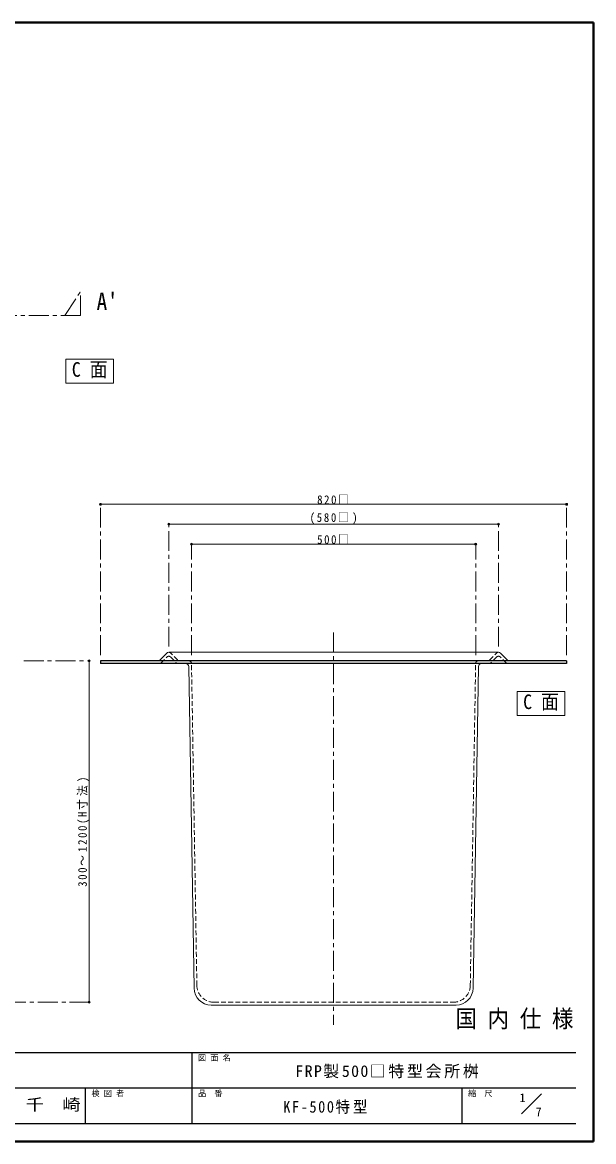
# Model space of a CAD drawing. Units: millimetres, scale not verified. Extents: x -1486 to 1349, y -951 to 1016.
# Drawn here: x 344 to 1349, y -951 to 1016 of the extents above; entities that cross this region are included whole.
import ezdxf
from ezdxf.enums import TextEntityAlignment as Align

# ---------------------------------------------------------------- set-up
doc = ezdxf.new("R2010")
doc.units = ezdxf.units.MM
doc.header["$LTSCALE"] = 7
doc.header["$PDMODE"] = 32
doc.header["$PDSIZE"] = 3.5
doc.linetypes.add('CHAIN1', pattern=[8, 5, -1, 1, -1])
doc.linetypes.add('DASHED1', pattern=[1.8, 1.2, -0.6])
doc.layers.add('0-0', color=7, linetype='Continuous', lineweight=18)
doc.styles.add('ＭＳ ゴシック', font='')
doc.styles.get('ＭＳ ゴシック').set_extended_font_data('MS Gothic')

msp = doc.modelspace()

# ---------------------------------------------------------------- linework, layer by layer
at = {"layer": '0-0', "color": 1, "lineweight": 40}
for p, q in [((1349.039, 1016.339), (-1485.961, 1016.339)), ((1349.039, -950.661), (1349.039, 1016.339)), ((1349.039, -950.661), (-1485.961, -950.661))]:
    msp.add_line(p, q, dxfattribs=at)
at = {"layer": '0-0', "color": 4, "linetype": 'CHAIN1', "lineweight": 9}
for p, q in [((418.539, 501.339), (446.539, 543.339)), ((446.539, 501.339), (446.539, 543.339)), ((446.539, 501.339), (-583.461, 501.339)), ((481.539, -95.661), (481.539, 169.339)), ((1301.539, -95.661), (1301.539, 169.339)), ((601.539, -80.661), (601.539, 134.339)), ((1181.539, -80.661), (1181.539, 134.339)), ((641.539, -95.661), (641.539, 99.339)), ((1141.539, -95.661), (1141.539, 99.339)), ((891.539, -55.661), (891.539, -745.661)), ((346.539, -105.661), (461.539, -105.661)), ((147.233, -705.661), (461.539, -705.661))]:
    msp.add_line(p, q, dxfattribs=at)
at = {"layer": '0-0', "color": 4, "lineweight": 9}
for p, q in [((1301.539, 169.339), (481.539, 169.339)), ((1181.539, 134.339), (601.539, 134.339)), ((1141.539, 99.339), (641.539, 99.339)), ((461.539, -105.661), (461.539, -705.661))]:
    msp.add_line(p, q, dxfattribs=at)
at = {"layer": '0-0'}
for p, q in [((586.221, -104.159), (597.966, -92.163)), ((601.539, -90.661), (1181.539, -90.661)), ((1196.857, -104.159), (1185.112, -92.163)), ((646.13, -681.161), (636.704, -115.577)), ((1136.948, -681.161), (1146.375, -115.577)), ((676.126, -710.661), (1106.952, -710.661)), ((1222.184, -902.016), (1257.539, -866.661))]:
    msp.add_line(p, q, dxfattribs=at)
at = {"layer": '0-0', "color": 4, "linetype": 'DASHED1', "lineweight": 9}
for p, q in [((616.857, -104.159), (605.112, -92.163)), ((1166.221, -104.159), (1177.966, -92.163)), ((588.179, -109.159), (597.966, -99.163)), ((605.112, -99.163), (614.899, -109.159)), ((651.047, -676.161), (641.621, -110.577)), ((1132.031, -676.161), (1141.457, -110.577)), ((1177.966, -99.163), (1168.179, -109.159)), ((1194.899, -109.159), (1185.112, -99.163)), ((681.043, -705.661), (1102.035, -705.661))]:
    msp.add_line(p, q, dxfattribs=at)
at = {"layer": '0-0', "color": 5, "lineweight": 25}
for p, q in [((481.539, -105.661), (481.539, -110.661)), ((1301.539, -105.661), (481.539, -105.661)), ((1301.539, -110.661), (481.539, -110.661)), ((1301.539, -105.661), (1301.539, -110.661))]:
    msp.add_line(p, q, dxfattribs=at)
at = {"layer": '0-0', "color": 6, "lineweight": 25}
for p, q in [((-1454.461, -794.161), (1317.539, -794.161)), ((642.539, -919.161), (642.539, -794.161)), ((1317.539, -856.661), (-107.461, -856.661)), ((455.039, -919.161), (455.039, -856.661)), ((1117.539, -919.161), (1117.539, -856.661)), ((1317.539, -919.161), (-1454.461, -919.161))]:
    msp.add_line(p, q, dxfattribs=at)
at = {"layer": '0-0', "color": 3}
for points in [[(504.539, 424.339), (420.539, 424.339), (420.539, 382.339), (504.539, 382.339)], [(1298.539, -159.661), (1214.539, -159.661), (1214.539, -201.661), (1298.539, -201.661)]]:
    msp.add_lwpolyline(points, close=True, dxfattribs=at)
at = {"layer": '0-0'}
for centre, radius, start, end in [((601.539, -95.661), 5, 90, 135.6053), ((1181.539, -95.661), 5, 44.3947, 90), ((582.649, -100.661), 5, 270, 315.6053), ((631.704, -115.661), 5, 0.95484, 90), ((1151.374, -115.661), 5, 90, 179.04516), ((1200.43, -100.661), 5, 224.3947, 270), ((676.126, -680.661), 30, 180.95484, 270), ((1106.952, -680.661), 30, 270, 359.04516)]:
    msp.add_arc(centre, radius, start, end, dxfattribs=at)
at = {"layer": '0-0', "color": 4, "linetype": 'DASHED1', "lineweight": 9}
for centre, radius, start, end in [((601.539, -102.661), 5, 44.3947, 135.6053), ((601.539, -95.661), 5, 44.3947, 90), ((1181.539, -95.661), 5, 90, 135.6053), ((1181.539, -102.661), 5, 44.3947, 135.6053), ((584.607, -105.661), 5, 270, 315.6053), ((618.471, -105.661), 5, 224.3947, 270), ((620.43, -100.661), 5, 224.3947, 270), ((636.622, -110.661), 5, 0.95484, 90), ((1146.456, -110.661), 5, 90, 179.04516), ((1162.649, -100.661), 5, 270, 315.6053), ((1164.607, -105.661), 5, 270, 315.6053), ((1198.471, -105.661), 5, 224.3947, 270), ((681.043, -675.661), 30, 180.95484, 270), ((1102.035, -675.661), 30, 270, 359.04516)]:
    msp.add_arc(centre, radius, start, end, dxfattribs=at)
at = {"layer": '0-0', "color": 4}
for p in [(481.539, 169.339), (1301.539, 169.339), (601.539, 134.339), (1181.539, 134.339), (641.539, 99.339), (1141.539, 99.339), (461.539, -105.661), (461.539, -705.661)]:
    msp.add_point(p, dxfattribs=at)

# ---------------------------------------------------------------- texts
at = {"layer": '0-0', "style": 'ＭＳ ゴシック'}
for s, height, width, p in [("A'", 30.79, 0.9, (474.539, 501.339)), ('C 面', 25.66, 0.9, (431.039, 385.839)), ('C 面', 25.66, 0.9, (1225.039, -198.161)), ('国 内 仕 様', 30.79, 0.9, (1105.789, -759.161)), ('千\u3000崎', 20.53, 1.15, (350.039, -901.911))]:
    msp.add_text(s, height=height, dxfattribs=dict(at, width=width)).set_placement(p, align=Align.BOTTOM_LEFT)
for s, height, p in [('図 面 名', 10.26, (653.039, -811.661)), ('検 図 者', 10.26, (465.539, -874.161)), ('品\u3000番', 10.26, (653.039, -874.161)), ('縮\u3000尺', 10.26, (1128.039, -874.161)), ('1', 15.4, (1218.628, -885.927)), ('7', 15.4, (1247.132, -910.693))]:
    msp.add_text(s, height=height, dxfattribs=at).set_placement(p, align=Align.BOTTOM_LEFT)
at = {"layer": '0-0', "attachment_point": 7, "style": 'ＭＳ ゴシック'}
for s, insert, char_height in [('\\T1.3;\\W0.9;820□', (862.664, 169.339), 15.4), ('\\T1.32;\\W0.9;(580□)', (849.539, 134.339), 15.4), ('\\T1.3;\\W0.9;500□', (862.664, 99.339), 15.4), ('\\T1.17;FRP製500□特型会所桝', (824.289, -839.411), 20.53), ('\\T1.22;\\W0.9;KF-500特型', (803.039, -901.911), 20.53)]:
    msp.add_mtext(s, dxfattribs=dict(at, insert=insert, char_height=char_height))
at = {"layer": '0-0', "insert": (461.539, -502.786), "char_height": 15.4, "attachment_point": 7, "rotation": 90, "style": 'ＭＳ ゴシック'}
msp.add_mtext('\\T1.3;\\W0.9;300～1200(H寸法)', dxfattribs=at)

doc.saveas('drawing.dxf')
